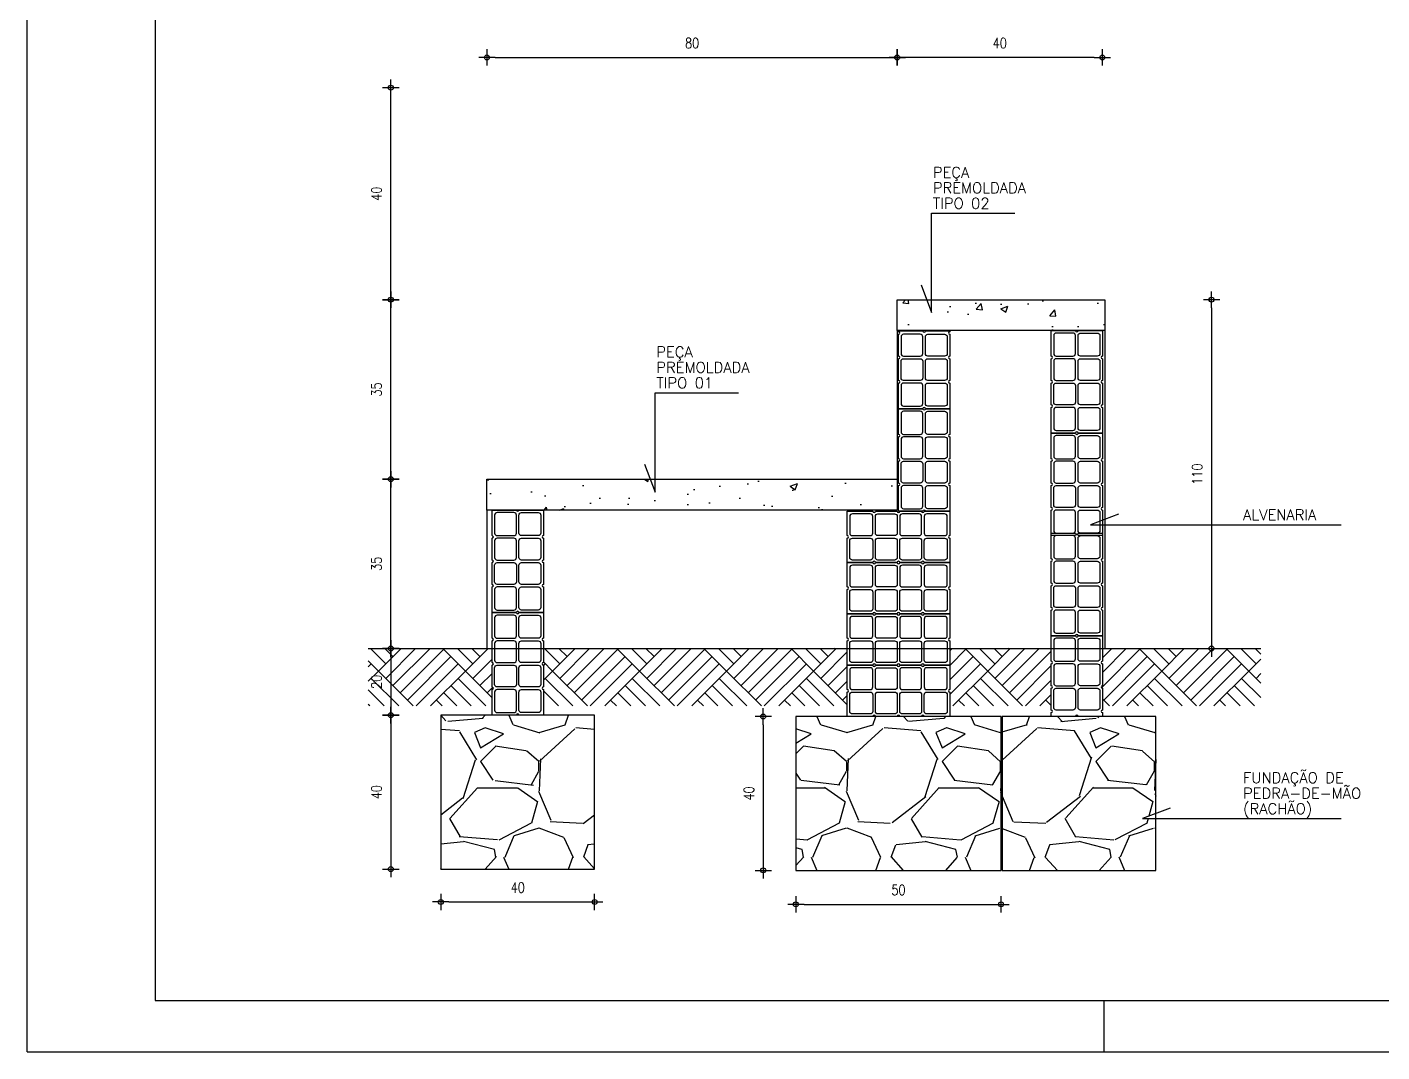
# Model space of a CAD drawing. Extents: x 87 to 216, y 36 to 112.
# Drawn here: x 86.52 to 99.73, y 70.11 to 80.1 of the extents above; entities that cross this region are included whole.
import ezdxf

# ---------------------------------------------------------------- set-up
doc = ezdxf.new("R2010")
doc.units = 0
doc.header["$LTSCALE"] = 0.5
doc.header["$MEASUREMENT"] = 0
doc.header["$PDMODE"] = 34
doc.header["$PDSIZE"] = -5
doc.layers.get('0').update_dxf_attribs({"linetype": 'CONTINUOUS'})
doc.layers.get('DEFPOINTS').update_dxf_attribs({"linetype": 'CONTINUOUS'})
for name, color, linetype in [('06', 6, 'CONTINUOUS'), ('1', 2, 'CONTINUOUS'), ('3', 9, 'CONTINUOUS'), ('ARQ_CORTE', 3, 'CONTINUOUS'), ('ARQ_ESTRUTURA', 1, 'CONTINUOUS'), ('ARQ_HAT', 8, 'CONTINUOUS'), ('ARQ_REBOCO', 2, 'CONTINUOUS'), ('CERCADURA', 7, 'CONTINUOUS'), ('Cotas', 44, 'CONTINUOUS')]:
    doc.layers.add(name, color=color, linetype=linetype)
doc.styles.add('COTAS', font='romans.shx', dxfattribs={"width": 0.8})
doc.styles.get("Standard").update_dxf_attribs({"font": 'romans.shx'})
doc.dimstyles.new('1-50', dxfattribs={"dimtxt": 0.1, "dimasz": 0.08, "dimexe": 0.18, "dimexo": 0.063, "dimgap": 0.04, "dimtad": 0, "dimzin": 4, "dimdsep": 46, "dimtxsty": 'COTAS', "dimblk": 'BOLA', "dimblk1": 'BOLA', "dimblk2": 'BOLA', "dimsah": 1, "dimcen": 0.09, "dimse1": 1, "dimse2": 1, "dimclrd": 44, "dimclre": 44, "dimclrt": 2, "dimadec": 0, "dimazin": 0, "dimtfac": 0.72, "dimtix": 1, "dimtmove": 1, "dimatfit": 3, "dimldrblk": 'BOLA', "dimfxl": 1, "dimtvp": 1.4, "dimtolj": 1, "dimtzin": 4, "dimarcsym": 0})

# ---------------------------------------------------------------- blocks, each defined once
blk = doc.blocks.new('BOLA')
at = {"linetype": 'Continuous'}
for p, q in [((-1, 0), (1, 0)), ((0, -1), (0, 1))]:
    blk.add_line(p, q, dxfattribs=at)
blk.add_circle((0, 0), 0.3, dxfattribs=at)
blk = doc.blocks.new('*D5')
at = {"layer": 'Cotas', "color": 44, "lineweight": -2}
blk.add_line((90.06524004176373, 74.12263358868078), (90.06524004176373, 75.61263358868077), dxfattribs=at)
at = {"layer": 'DEFPOINTS', "color": 0}
for p in [(90.06524004176373, 75.69263358868076), (91.00230085385152, 75.69263358868076), (90.90230085385139, 74.04263358868079)]:
    blk.add_point(p, dxfattribs=at)
at = {"layer": 'Cotas', "color": 44, "lineweight": -2, "xscale": 0.08, "yscale": 0.08, "zscale": 0.08}
for p, rotation in [((90.06524004176373, 75.69263358868076), 90), ((90.06524004176373, 74.04263358868079), 270)]:
    blk.add_blockref('BOLA', p, dxfattribs=dict(at, rotation=rotation))
at = {"layer": 'Cotas', "color": 2, "insert": (89.92524004176371, 74.86763358868079), "char_height": 0.1, "attachment_point": 5, "rotation": 90, "style": 'COTAS'}
blk.add_mtext('\\A1;35', dxfattribs=at)
blk = doc.blocks.new('*D6')
at = {"layer": 'Cotas', "color": 44, "lineweight": -2}
blk.add_line((90.06524004176373, 75.77263358868076), (90.06524004176373, 77.36263358868082), dxfattribs=at)
at = {"layer": 'DEFPOINTS', "color": 0}
for p in [(90.06524004176373, 77.44263358868082), (95.0023008538347, 77.44263358868082), (91.00230085385152, 75.69263358868076)]:
    blk.add_point(p, dxfattribs=at)
at = {"layer": 'Cotas', "color": 44, "lineweight": -2, "xscale": 0.08, "yscale": 0.08, "zscale": 0.08}
for p, rotation in [((90.06524004176373, 77.44263358868082), 90), ((90.06524004176373, 75.69263358868076), 270)]:
    blk.add_blockref('BOLA', p, dxfattribs=dict(at, rotation=rotation))
at = {"layer": 'Cotas', "color": 2, "insert": (89.92524004176371, 76.5676335886808), "char_height": 0.1, "attachment_point": 5, "rotation": 90, "style": 'COTAS'}
blk.add_mtext('\\A1;35', dxfattribs=at)
blk = doc.blocks.new('*D7')
at = {"layer": 'Cotas', "color": 44, "lineweight": -2}
blk.add_line((96.92230085385425, 79.80384691396912), (95.0823008538347, 79.80384691396912), dxfattribs=at)
at = {"layer": 'DEFPOINTS', "color": 0}
for p in [(95.0023008538347, 79.80384691396912), (97.00230085385425, 79.50896889287617), (95.0023008538347, 77.44263358868082)]:
    blk.add_point(p, dxfattribs=at)
at = {"layer": 'Cotas', "color": 44, "lineweight": -2, "xscale": 0.08, "yscale": 0.08, "zscale": 0.08, "rotation": 180}
blk.add_blockref('BOLA', (95.0023008538347, 79.80384691396912), dxfattribs=at)
at = {"layer": 'Cotas', "color": 44, "lineweight": -2, "xscale": 0.08, "yscale": 0.08, "zscale": 0.08}
blk.add_blockref('BOLA', (97.00230085385425, 79.80384691396912), dxfattribs=at)
at = {"layer": 'Cotas', "color": 2, "insert": (96.00230085384447, 79.94384691396913), "char_height": 0.1, "attachment_point": 5, "style": 'COTAS'}
blk.add_mtext('\\A1;40', dxfattribs=at)
blk = doc.blocks.new('*D8')
at = {"layer": 'Cotas', "color": 44, "lineweight": -2}
blk.add_line((91.08230085385152, 79.80384691396912), (94.9223008538347, 79.80384691396912), dxfattribs=at)
at = {"layer": 'DEFPOINTS', "color": 0}
for p in [(95.0023008538347, 79.80384691396912), (95.0023008538347, 77.44263358868082), (91.00230085385152, 75.69263358868076)]:
    blk.add_point(p, dxfattribs=at)
at = {"layer": 'Cotas', "color": 44, "lineweight": -2, "xscale": 0.08, "yscale": 0.08, "zscale": 0.08, "rotation": 180}
blk.add_blockref('BOLA', (91.00230085385152, 79.80384691396912), dxfattribs=at)
at = {"layer": 'Cotas', "color": 44, "lineweight": -2, "xscale": 0.08, "yscale": 0.08, "zscale": 0.08}
blk.add_blockref('BOLA', (95.0023008538347, 79.80384691396912), dxfattribs=at)
at = {"layer": 'Cotas', "color": 2, "insert": (93.00230085384311, 79.94384691396913), "char_height": 0.1, "attachment_point": 5, "style": 'COTAS'}
blk.add_mtext('\\A1;80', dxfattribs=at)
blk = doc.blocks.new('TIJOLO FURADO')
for points in [[(0, 0.05499999999983629), (0, 0.09749999999985448, -0.9999999999999998), (0, 0.1024999999999636), (0, 0.1449999999999818, -0.9999999999999998), (0, 0.1500000000000909), (0, 0.1999999999998181), (-0.04749999999989996, 0.1999999999998181, -0.9999999999999998), (-0.05250000000000909, 0.1999999999998181), (-0.1000000000001364, 0.1999999999998181), (-0.1000000000001364, 0.1500000000000909, -0.9999999999999998), (-0.1000000000001364, 0.1449999999999818), (-0.1000000000001364, 0.1024999999999636, -0.9999999999999998), (-0.1000000000001364, 0.09749999999985448), (-0.1000000000001364, 0.05499999999983629, -0.9999999999999998), (-0.1000000000001364, 0.0500000000001819), (-0.1000000000001364, 0), (-0.05250000000000909, 0, -0.9999999999999998), (-0.04749999999989996, 0), (0, 0), (0, 0.0500000000001819, -0.9999999999999998)], [(-0.05750000000011823, 0.1950000000001637, -0.414213562373041), (-0.05250000000000909, 0.1900000000000546), (-0.05250000000000909, 0.1550000000002001, -0.4142135623731221), (-0.05750000000011823, 0.1500000000000909), (-0.08999999999991815, 0.1500000000000909, -0.4142135623730681), (-0.09500000000002728, 0.1550000000002001), (-0.09500000000002728, 0.1900000000000546, -0.4142135623731429), (-0.08999999999991815, 0.1950000000001637)], [(-0.004999999999881766, 0.1900000000000546, 0.4142135623731679), (-0.009999999999990905, 0.1950000000001637), (-0.04250000000001819, 0.1950000000001637, 0.4142135623730703), (-0.04749999999989996, 0.1900000000000546), (-0.04749999999989996, 0.1549999999997453, 0.41421356237312), (-0.04250000000001819, 0.1500000000000909), (-0.009999999999990905, 0.1500000000000909, 0.4142135623730703), (-0.004999999999881766, 0.1550000000002001)], [(-0.05250000000000909, 0.1399999999998727, 0.4142135623730681), (-0.05750000000011823, 0.1449999999999818), (-0.08999999999991815, 0.1449999999999818, 0.4142135623730951), (-0.09500000000002728, 0.1399999999998727), (-0.09500000000002728, 0.1075000000000728, 0.4142135623730951), (-0.08999999999991815, 0.1024999999999636), (-0.05750000000011823, 0.1024999999999636, 0.4142135623730951), (-0.05250000000000909, 0.1075000000000728)], [(-0.005000000000109139, 0.1399999999998727, 0.4142135623730951), (-0.009999999999990905, 0.1449999999999818), (-0.04250000000001819, 0.1449999999999818, 0.4142135623730951), (-0.04749999999989996, 0.1399999999998727), (-0.04749999999989996, 0.1075000000000728, 0.4142135623731221), (-0.04250000000001819, 0.1024999999999636), (-0.009999999999990905, 0.1024999999999636, 0.4142135623731221), (-0.004999999999881766, 0.1075000000000728)], [(-0.09500000000002728, 0.09250000000020009, -0.4142135623730681), (-0.08999999999991815, 0.09749999999985448), (-0.05750000000011823, 0.09749999999985448, -0.4142135623730951), (-0.05250000000000909, 0.09250000000020009), (-0.05250000000000909, 0.05999999999994543, -0.41421356237312), (-0.05750000000011823, 0.05499999999983629), (-0.08999999999991815, 0.05499999999983629, -0.4142135623730951), (-0.09500000000002728, 0.05999999999994543)], [(-0.005000000000109139, 0.09250000000020009, 0.4142135623730951), (-0.009999999999990905, 0.09749999999985448), (-0.04250000000001819, 0.09749999999985448, 0.4142135623730951), (-0.04749999999989996, 0.09250000000020009), (-0.04749999999989996, 0.05999999999994543, 0.4142135623730389), (-0.04250000000001819, 0.05499999999983629), (-0.009999999999990905, 0.05499999999983629, 0.4142135623731475), (-0.005000000000109139, 0.05999999999994543)], [(-0.09500000000002728, 0.04500000000007276, -0.4142135623731492), (-0.08999999999991815, 0.0500000000001819), (-0.05750000000011823, 0.0500000000001819, -0.4142135623730703), (-0.05250000000000909, 0.04500000000007276), (-0.05250000000000909, 0.01000000000021828, -0.4142135623730951), (-0.05750000000011823, 0.005000000000109139), (-0.08999999999991815, 0.005000000000109139, -0.4142135623730722), (-0.09500000000002728, 0.01000000000021828)], [(-0.004999999999881766, 0.04500000000007276, 0.4142135623730474), (-0.009999999999990905, 0.0500000000001819), (-0.04250000000001819, 0.0500000000001819, 0.4142135623731515), (-0.04749999999989996, 0.04500000000007276), (-0.04749999999989996, 0.01000000000021828, 0.4142135623730951), (-0.04250000000001819, 0.005000000000109139), (-0.009999999999990905, 0.005000000000109139, 0.4142135623731475), (-0.004999999999881766, 0.01000000000021828)]]:
    blk.add_lwpolyline(points, format="xyb", close=True)
blk = doc.blocks.new('*D9')
at = {"layer": 'Cotas', "color": 44, "lineweight": -2}
blk.add_line((98.0670300437983, 77.36263358868082), (98.0670300437983, 74.12263358868084), dxfattribs=at)
at = {"layer": 'DEFPOINTS', "color": 0}
for p in [(97.02730085385457, 77.44263358868082), (97.75230085385107, 74.04263358868084), (98.0670300437983, 74.04263358868084)]:
    blk.add_point(p, dxfattribs=at)
at = {"layer": 'Cotas', "color": 44, "lineweight": -2, "xscale": 0.08, "yscale": 0.08, "zscale": 0.08}
for p, rotation in [((98.0670300437983, 77.44263358868082), 90), ((98.0670300437983, 74.04263358868084), 270)]:
    blk.add_blockref('BOLA', p, dxfattribs=dict(at, rotation=rotation))
at = {"layer": 'Cotas', "color": 2, "insert": (97.92703004379828, 75.74263358868086), "char_height": 0.1, "attachment_point": 5, "rotation": 90, "style": 'COTAS'}
blk.add_mtext('\\A1;110', dxfattribs=at)
blk = doc.blocks.new('*D10')
at = {"layer": '3', "color": 44, "lineweight": -2}
blk.add_line((90.06524004176373, 73.96263358868173), (90.06524004176373, 73.47263358867131), dxfattribs=at)
at = {"layer": 'DEFPOINTS', "color": 0}
for p in [(91.00230085384459, 74.04263358868172), (90.06524004176373, 73.39263358867132), (90.5523008538359, 73.39263358867132)]:
    blk.add_point(p, dxfattribs=at)
at = {"layer": '3', "color": 44, "lineweight": -2, "xscale": 0.08, "yscale": 0.08, "zscale": 0.08}
for p, rotation in [((90.06524004176373, 74.04263358868172), 90), ((90.06524004176373, 73.39263358867132), 270)]:
    blk.add_blockref('BOLA', p, dxfattribs=dict(at, rotation=rotation))
at = {"layer": '3', "color": 2, "insert": (89.92524004176371, 73.71763358867653), "char_height": 0.1, "attachment_point": 5, "rotation": 90, "style": 'COTAS'}
blk.add_mtext('\\A1;20', dxfattribs=at)
blk = doc.blocks.new('*D11')
at = {"layer": '3', "color": 44, "lineweight": -2}
blk.add_line((90.06524004176373, 73.31263358867132), (90.06524004176373, 71.97263358867134), dxfattribs=at)
at = {"layer": 'DEFPOINTS', "color": 0}
for p in [(90.5523008538359, 73.39263358867132), (90.06524004176373, 71.89263358867134), (90.55230085385318, 71.89263358867134)]:
    blk.add_point(p, dxfattribs=at)
at = {"layer": '3', "color": 44, "lineweight": -2, "xscale": 0.08, "yscale": 0.08, "zscale": 0.08}
for p, rotation in [((90.06524004176373, 73.39263358867132), 90), ((90.06524004176373, 71.89263358867134), 270)]:
    blk.add_blockref('BOLA', p, dxfattribs=dict(at, rotation=rotation))
at = {"layer": '3', "color": 2, "insert": (89.92524004176371, 72.64263358867134), "char_height": 0.1, "attachment_point": 5, "rotation": 90, "style": 'COTAS'}
blk.add_mtext('\\A1;40', dxfattribs=at)
blk = doc.blocks.new('*D12')
at = {"layer": 'Cotas', "color": 44, "lineweight": -2}
blk.add_line((90.63230085385318, 71.57219502511654), (91.9723008538533, 71.57219502511654), dxfattribs=at)
at = {"layer": 'DEFPOINTS', "color": 0}
for p in [(90.55230085385318, 71.89263358867134), (92.0523008538533, 71.89263358867134), (92.0523008538533, 71.57219502511654)]:
    blk.add_point(p, dxfattribs=at)
at = {"layer": 'Cotas', "color": 44, "lineweight": -2, "xscale": 0.08, "yscale": 0.08, "zscale": 0.08, "rotation": 180}
blk.add_blockref('BOLA', (90.55230085385318, 71.57219502511654), dxfattribs=at)
at = {"layer": 'Cotas', "color": 44, "lineweight": -2, "xscale": 0.08, "yscale": 0.08, "zscale": 0.08}
blk.add_blockref('BOLA', (92.0523008538533, 71.57219502511654), dxfattribs=at)
at = {"layer": 'Cotas', "color": 2, "insert": (91.30230085385324, 71.71219502511654), "char_height": 0.1, "attachment_point": 5, "style": 'COTAS'}
blk.add_mtext('\\A1;40', dxfattribs=at)
blk = doc.blocks.new('*D13')
at = {"layer": 'Cotas', "color": 44, "lineweight": -2}
blk.add_line((93.69616830295507, 73.3001335886788), (93.69616830295507, 71.9601335886788), dxfattribs=at)
at = {"layer": 'DEFPOINTS', "color": 0}
for p in [(94.0148008538469, 73.3801335886788), (93.69616830295507, 71.8801335886788), (94.01480085383912, 71.8801335886788)]:
    blk.add_point(p, dxfattribs=at)
at = {"layer": 'Cotas', "color": 44, "lineweight": -2, "xscale": 0.08, "yscale": 0.08, "zscale": 0.08}
for p, rotation in [((93.69616830295507, 73.3801335886788), 90), ((93.69616830295507, 71.8801335886788), 270)]:
    blk.add_blockref('BOLA', p, dxfattribs=dict(at, rotation=rotation))
at = {"layer": 'Cotas', "color": 2, "insert": (93.55616830295506, 72.63013358867882), "char_height": 0.1, "attachment_point": 5, "rotation": 90, "style": 'COTAS'}
blk.add_mtext('\\A1;40', dxfattribs=at)
blk = doc.blocks.new('*D14')
at = {"layer": 'Cotas', "color": 44, "lineweight": -2}
blk.add_line((94.0948008538643, 71.54852399453321), (95.9348008538643, 71.54852399453321), dxfattribs=at)
at = {"layer": 'DEFPOINTS', "color": 0}
for p in [(94.0148008538643, 71.8801335886788), (96.0148008538643, 71.8801335886684), (96.0148008538643, 71.54852399453321)]:
    blk.add_point(p, dxfattribs=at)
at = {"layer": 'Cotas', "color": 44, "lineweight": -2, "xscale": 0.08, "yscale": 0.08, "zscale": 0.08, "rotation": 180}
blk.add_blockref('BOLA', (94.0148008538643, 71.54852399453321), dxfattribs=at)
at = {"layer": 'Cotas', "color": 44, "lineweight": -2, "xscale": 0.08, "yscale": 0.08, "zscale": 0.08}
blk.add_blockref('BOLA', (96.0148008538643, 71.54852399453321), dxfattribs=at)
at = {"layer": 'Cotas', "color": 2, "insert": (95.0148008538643, 71.68852399453321), "char_height": 0.1, "attachment_point": 5, "style": 'COTAS'}
blk.add_mtext('\\A1;50', dxfattribs=at)
blk = doc.blocks.new('*D15')
at = {"layer": 'Cotas', "color": 44, "lineweight": -2}
blk.add_line((90.06524004176373, 77.52263358868082), (90.06524004176373, 79.42896889287618), dxfattribs=at)
at = {"layer": 'DEFPOINTS', "color": 0}
for p in [(90.06524004176373, 79.50896889287618), (97.00230085385425, 79.50896889287617), (95.0023008538347, 77.44263358868082)]:
    blk.add_point(p, dxfattribs=at)
at = {"layer": 'Cotas', "color": 44, "lineweight": -2, "xscale": 0.08, "yscale": 0.08, "zscale": 0.08}
for p, rotation in [((90.06524004176373, 79.50896889287618), 90), ((90.06524004176373, 77.44263358868082), 270)]:
    blk.add_blockref('BOLA', p, dxfattribs=dict(at, rotation=rotation))
at = {"layer": 'Cotas', "color": 2, "insert": (89.92524004176371, 78.47580124077851), "char_height": 0.1, "attachment_point": 5, "rotation": 90, "style": 'COTAS'}
blk.add_mtext('\\A1;40', dxfattribs=at)

msp = doc.modelspace()

# ---------------------------------------------------------------- hatches: boundary and pattern name
at = {"layer": '3'}
h = msp.add_hatch(dxfattribs=at)
h.set_pattern_fill('AR-PARQ1', color=256, scale=0.05, angle=45, style=0)
h.set_pattern_definition([(135, (0, 0), (-0.8485281374238571, 5.551115123125783e-17), [0.6000000000000001, -0.6000000000000001]), (135, (0.07071067811865477, 0.07071067811865475), (-0.8485281374238571, 5.551115123125783e-17), [0.6000000000000001, -0.6000000000000001]), (135, (0.1414213562373095, 0.1414213562373095), (-0.8485281374238571, 5.551115123125783e-17), [0.6000000000000001, -0.6000000000000001]), (135, (0.2121320343559643, 0.2121320343559643), (-0.8485281374238571, 5.551115123125783e-17), [0.6000000000000001, -0.6000000000000001]), (135, (0.2828427124746191, 0.282842712474619), (-0.8485281374238571, 5.551115123125783e-17), [0.6000000000000001, -0.6000000000000001]), (135, (0.3535533905932738, 0.3535533905932737), (-0.8485281374238571, 5.551115123125783e-17), [0.6000000000000001, -0.6000000000000001]), (135, (0.4242640687119286, 0.4242640687119286), (-0.8485281374238571, 5.551115123125783e-17), [0.6000000000000001, -0.6000000000000001]), (45, (-0.4242640687119286, 0.4242640687119286), (0.8485281374238571, -5.551115123125783e-17), [0.6000000000000001, -0.6000000000000001]), (45, (-0.4949747468305833, 0.4949747468305833), (0.8485281374238571, -5.551115123125783e-17), [0.6000000000000001, -0.6000000000000001]), (45, (-0.565685424949238, 0.5656854249492381), (0.8485281374238571, -5.551115123125783e-17), [0.6000000000000001, -0.6000000000000001]), (45, (-0.6363961030678927, 0.6363961030678928), (0.8485281374238571, -5.551115123125783e-17), [0.6000000000000001, -0.6000000000000001]), (45, (-0.7071067811865475, 0.7071067811865476), (0.8485281374238571, -5.551115123125783e-17), [0.6000000000000001, -0.6000000000000001]), (45, (-0.7778174593052023, 0.7778174593052024), (0.8485281374238571, -5.551115123125783e-17), [0.6000000000000001, -0.6000000000000001]), (45, (-0.8485281374238571, 0.8485281374238572), (0.8485281374238571, -5.551115123125783e-17), [0.6000000000000001, -0.6000000000000001])])
h.paths.add_polyline_path([(91.05230085383909, 73.88013358867263, 1), (91.0523008538393, 73.90513358867318), (91.05230085384042, 74.04263358868172), (89.8451722352068, 74.04263358868187), (89.84517223520504, 73.48278197694162), (91.05230085383583, 73.48278197694162), (91.05230085383714, 73.642633588672, 1), (91.05230085383735, 73.66763358867254)])
h.paths.add_polyline_path([(94.51480085384611, 73.88013358867948), (94.51480085383967, 74.04263358868133), (91.5523008538411, 74.04263358868168), (91.55230085383998, 73.90513358866909, 1), (91.55230085383977, 73.88013358866854), (91.55230085383803, 73.66763358866845, 1), (91.55230085383782, 73.6426335886679), (91.55230085383653, 73.48278197694161), (94.51480085384613, 73.48278197694162), (94.51480085384611, 73.6176335886783, 1), (94.51480085384611, 73.64263358867885)])
h.paths.add_polyline_path([(96.50327376547482, 73.89263358868166, 1), (96.50327376547503, 73.91763358867993), (96.50327376547605, 74.04263358868108), (95.51480085383575, 74.0426335886812), (95.51480085383577, 73.8801335886788), (95.5148008538452, 73.64263358867885, 1), (95.5148008538452, 73.6176335886783), (95.5148008538452, 73.48278197694162), (96.50327376547148, 73.48278197694162), (96.50327376547287, 73.65513358868103, 1), (96.50327376547308, 73.68013358868157)])
h.paths.add_polyline_path([(98.54735106343645, 74.04263358868084), (97.00327376547672, 74.04263358868104), (97.00327376547571, 73.91763358867584, 1), (97.0032737654755, 73.89263358867757), (97.00327376547376, 73.68013358867748, 1), (97.00327376547355, 73.65513358867693), (97.00327376547214, 73.48278197694162), (98.54735106343288, 73.48278197694162)])
h.paths.add_polyline_path([(89.85024004176371, 73.62787168391463), (89.85024004176371, 73.80739549343845), (90.00024004176372, 73.80739549343845), (90.00024004176372, 73.62787168391463)], flags=24)
h = msp.add_hatch(dxfattribs=at)
h.set_pattern_fill('GRAVEL', color=256, scale=1.5, style=0)
h.set_pattern_definition([(228.0128, (1.08, 1.5), (-11.99999734823724, -13.50000201241087), [0.201804, -19.978632]), (184.9697, (0.9450000000000001, 1.35), (18.00000157727645, 1.499986960510578), [0.346302, -34.2838875]), (132.5104, (0.6000000000000001, 1.32), (14.99998607752022, -16.5000130108068), [0.244182, -24.174048]), (267.2737, (0.015, 0.9450000000000001), (1.499994026590786, 30.0000004424602), [0.315357, -31.220337]), (292.8337, (0, 0.63), (-7.50001485815571, 17.99999461766667), [0.3092325, -30.6140595]), (357.2737, (0.12, 0.345), (-30.0000004424602, 1.499994026590787), [0.315357, -31.220337]), (37.6942, (0.4349999999999999, 0.33), (-19.50001101842696, -14.99998560774079), [0.4170435, -41.2872735]), (72.2553, (0.765, 0.585), (10.50001614405811, 32.99999434685878), [0.393732, -38.9794815]), (121.4296, (0.885, 0.96), (-12.00001235126455, 19.49999255473885), [0.316425, -31.3261095]), (175.2364, (0.72, 1.23), (16.50000141947937, -1.499987298991891), [0.361248, -17.7011445]), (222.3974, (0.36, 1.26), (-18.00001102660985, -16.49998812302118), [0.467172, -46.2500625]), (138.8141, (1.5, 0.9299999999999999), (-10.50000442020857, 8.999995970014133), [0.1594515, -15.785766]), (171.4692, (1.38, 1.035), (19.49999742722269, -3.000011865059685), [0.3033555, -30.0322665]), (225, (1.08, 1.08), (-1.665334536937735e-16, -1.500000464173428), [0.2121315, -1.909188]), (203.1986, (0.9750000000000001, 1.26), (7.499999596000613, 3.000001987897281), [0.114237, -11.3094225]), (291.8014, (0.8699999999999999, 1.215), (-1.499999865750973, 4.500000409516155), [0.1615545, -7.916193]), (30.9638, (0.9299999999999999, 1.065), (4.499997033431997, 3.000003725311099), [0.2623935, -8.4840345]), (161.5651, (1.155, 1.2), (3.000000651889443, -1.499997604834062), [0.1897365, -4.5536805]), (16.38950000000001, (0, 1.215), (15.00000329761794, 4.499989064726956), [0.2658, -26.3142675]), (70.3462, (0.255, 1.29), (-5.999992871057618, -16.50000320340934), [0.2229915, -22.076112]), (293.1986, (1.155, 1.5), (-3.000001987897281, 7.499999596000613), [0.2284725, -11.195187]), (343.6105, (1.245, 1.29), (-15.00000329761794, 4.49998906472696), [0.2658, -26.3142675]), (339.444, (0, 0.285), (-7.500002766813634, 2.999993994632376), [0.25632, -12.559686]), (294.7751, (0.24, 0.195), (-7.499988283867754, 16.50000513275868), [0.214767, -21.2619645]), (66.80140000000002, (1.17, 0), (3.000001987897282, 7.499999596000613), [0.2284725, -11.195187]), (17.354, (1.26, 0.21), (-19.50000302864525, -5.999991753388677), [0.2514465, -24.893136]), (69.444, (0.4349999999999999, 0), (-2.99999399463238, -7.500002766813633), [0.12816, -12.687846]), (101.3099, (1.08, 0), (-1.499996448242408, 6.000001128346428), [0.076485, -7.572043499999999]), (165.9638, (1.065, 0.07500000000000001), (4.50000081898461, -1.499997086041869), [0.3092325, -5.875425]), (186.009, (0.765, 0.15), (14.99999962635906, 1.499998976222762), [0.286575, -28.3708845]), (303.6901, (0.9299999999999999, 0.9299999999999999), (-1.500002001760786, 2.999999336656741), [0.216333, -5.191993500000001]), (353.1572, (1.05, 0.75), (25.49999904821782, -3.000011996887141), [0.377691, -37.3913445]), (60.94540000000001, (1.425, 0.705), (-6.000000040798919, -10.50000057685453), [0.154434, -15.289011]), (90, (1.5, 0.8400000000000001), (-1.5, 1.5), [0.09, -1.41]), (120.2564, (0.735, 0.195), (5.999992330204041, -10.5000036837821), [0.208386, -20.63028]), (48.01280000000001, (0.63, 0.375), (11.99999734823724, 13.50000201241087), [0.403608, -19.776828]), (0, (0.8999999999999999, 0.675), (1.5, 1.5), [0.39, -1.11]), (325.3048, (1.29, 0.675), (-14.99999138848129, 10.50001291439169), [0.237171, -23.479911]), (254.0546, (1.485, 0.54), (-1.499999833944571, -6.000000189978227), [0.218403, -10.701762]), (207.646, (1.425, 0.33), (-28.49999371076939, -15.00001156975377), [0.3555975, -35.204211]), (175.4261, (1.11, 0.165), (-19.5000008374682, 1.499992201741626), [0.3761985, -37.243611])])
h.paths.add_polyline_path([(97.52480085384703, 73.38013358867968), (96.02480085384701, 73.38013358867971), (96.0248008538643, 71.88013358867973), (97.52480085386442, 71.88013358867973), (97.5248008538586, 72.38420234278293), (97.39305342392116, 72.38420234278315), (97.52480085385801, 72.43356676653855)])
h.paths.add_polyline_path([(96.01480085384702, 73.38013358867936), (94.0148008538469, 73.38013358867882), (94.0148008538643, 71.88013358867879), (96.0148008538643, 71.8801335886684)])
h.paths.add_polyline_path([(92.0523008538359, 73.39263358867132), (90.5523008538359, 73.39263358867132), (90.55230085385318, 71.89263358867134), (92.0523008538533, 71.89263358867134)])
at = {"layer": 'ARQ_HAT'}
h = msp.add_hatch(dxfattribs=at)
h.set_pattern_fill('AR-CONC', color=256, scale=0.1, style=0)
h.set_pattern_definition([(49.99999999999999, (821.0615530562645, 13.15363218017191), (0.7172601826007535, -0.0627521349825951), [0.075, -0.8250000000000001]), (355, (821.0615530562645, 13.15363218017191), (-0.138751333613, 0.7521921337000119), [0.06, -0.66]), (100.4514, (821.1213247362639, 13.14840284017193), (0.5785093817140217, 0.6894395420609536), [0.06374018999999997, -0.7011421119999998]), (46.18420000000001, (821.0615530562645, 13.35363218017191), (1.067241048625645, -0.1655190143290181), [0.1125, -1.2375]), (96.6356, (821.150489801264, 13.33983887317191), (0.9346627055487033, 0.9741178709004418), [0.09561028799999999, -1.051713]), (351.1842, (821.0615530562645, 13.35363218017191), (0.9346619451336271, 0.9741186009253245), [0.09000000000000001, -0.99]), (21, (821.1615530562644, 13.30363218017192), (0.5969070521184617, -0.4026188906653388), [0.075, -0.8250000000000001]), (326.0000000000001, (821.1615530562644, 13.30363218017192), (0.2433153319215817, 0.725150045046853), [0.06, -0.66]), (71.4514, (821.2112952892644, 13.27008057417191), (0.84022262858149, 0.3225304967099524), [0.06374019, -0.701142112]), (37.50000000000001, (821.0615530562645, 13.15363218017191), (0.01215985531729067, 0.3328938538313115), [0, -0.6519999999999999, 0, -0.67, 0, -0.6625000000000001]), (7.499999999999999, (821.0615530562645, 13.15363218017191), (0.2630695374421486, 0.3944117118823603), [0, -0.382, 0, -0.637, 0, -0.2525]), (327.5, (820.8385530562641, 13.15363218017191), (0.5338224361724091, -0.0225548717343798), [0, -0.25, 0, -0.78, 0, -1.035]), (317.5, (820.7385530562642, 13.15363218017191), (0.5831861693423862, 0.1001049823323176), [0, -0.325, 0, -0.518, 0, -0.735])])
h.paths.add_polyline_path([(95.02730085383467, 77.44263358868082), (95.02730085383888, 77.1426335886745), (97.02730085385457, 77.1426335886745), (97.02730085385457, 77.44263358868082)])
h = msp.add_hatch(dxfattribs=at)
h.set_pattern_fill('AR-CONC', color=256, scale=0.1, style=0)
h.set_pattern_definition([(49.99999999999999, (-673.6884469437553, -91.54636781982353), (0.7172601826007535, -0.0627521349825951), [0.075, -0.8250000000000001]), (355, (-673.6884469437553, -91.54636781982353), (-0.138751333613, 0.7521921337000119), [0.06, -0.66]), (100.4514, (-673.6286752637552, -91.55159715982356), (0.5785093817140217, 0.6894395420609536), [0.06374018999999997, -0.7011421119999998]), (46.18420000000001, (-673.6884469437553, -91.34636781982354), (1.067241048625645, -0.1655190143290181), [0.1125, -1.2375]), (96.6356, (-673.5995101987553, -91.36016112682356), (0.9346627055487033, 0.9741178709004418), [0.09561028799999999, -1.051713]), (351.1842, (-673.6884469437553, -91.34636781982354), (0.9346619451336271, 0.9741186009253245), [0.09000000000000001, -0.99]), (21, (-673.5884469437553, -91.39636781982355), (0.5969070521184617, -0.4026188906653388), [0.075, -0.8250000000000001]), (326.0000000000001, (-673.5884469437553, -91.39636781982355), (0.2433153319215817, 0.725150045046853), [0.06, -0.66]), (71.4514, (-673.5387047107552, -91.42991942582356), (0.84022262858149, 0.3225304967099524), [0.06374019, -0.701142112]), (37.50000000000001, (-673.6884469437553, -91.54636781982353), (0.01215985531729067, 0.3328938538313115), [0, -0.6519999999999999, 0, -0.67, 0, -0.6625000000000001]), (7.499999999999999, (-673.6884469437553, -91.54636781982353), (0.2630695374421486, 0.3944117118823603), [0, -0.382, 0, -0.637, 0, -0.2525]), (327.5, (-673.9114469437552, -91.54636781982353), (0.5338224361724091, -0.0225548717343798), [0, -0.25, 0, -0.78, 0, -1.035]), (317.5, (-674.0114469437551, -91.54636781982353), (0.5831861693423862, 0.1001049823323176), [0, -0.325, 0, -0.518, 0, -0.735])])
h.paths.add_polyline_path([(95.00230085383924, 75.69263358868076), (91.00230085385152, 75.69263358868082), (91.00230085385152, 75.39263358867899), (95.00230085383481, 75.39263358867896)])

# ---------------------------------------------------------------- linework, layer by layer
for points in [[(95.51480085383577, 77.10513358868027), (95.51480085383577, 76.89263358868018, 0.9999999999999998), (95.51480085383577, 76.86763358867964), (95.51480085383577, 76.65513358867955, 0.9999999999999998), (95.51480085383577, 76.630133588679), (95.51480085383577, 76.38013358868037), (95.27730085383627, 76.38013358868037, 0.9999999999999998), (95.25230085383572, 76.38013358868037), (95.01480085383508, 76.38013358868037), (95.01480085383508, 76.630133588679, 0.9999999999999998), (95.01480085383508, 76.65513358867955), (95.01480085383508, 76.86763358867964, 0.9999999999999998), (95.01480085383508, 76.89263358868018), (95.01480085383508, 77.10513358868027, 0.9999999999999998), (95.01480085383508, 77.13013358867855), (95.01480085382997, 77.13857460687606), (95.2523008538306, 77.13857460687606, 0.9999999999999998), (95.27730085383115, 77.13857460687606), (95.51480085383065, 77.13857460687606), (95.51480085383577, 77.13013358867855, 0.9999999999999998)], [(95.03980085383563, 76.91763358867846, 0.4142135623730681), (95.06480085383618, 76.89263358868018), (95.22730085383517, 76.89263358868018, 0.4142135623730951), (95.25230085383572, 76.91763358867846), (95.25230085383572, 77.08013358867973, 0.41421356237312), (95.22730085383517, 77.10513358868027), (95.06480085383618, 77.10513358868027, 0.4142135623730951), (95.03980085383563, 77.08013358867973)], [(95.48980085383522, 76.91763358867846, -0.4142135623730951), (95.46480085383581, 76.89263358868018), (95.30230085383567, 76.89263358868018, -0.4142135623730951), (95.27730085383627, 76.91763358867846), (95.27730085383627, 77.08013358867973, -0.4142135623730389), (95.30230085383567, 77.10513358868027), (95.46480085383581, 77.10513358868027, -0.4142135623731475), (95.48980085383522, 77.08013358867973)], [(95.25230085383572, 76.68013358868009, -0.4142135623730681), (95.22730085383517, 76.65513358867955), (95.06480085383618, 76.65513358867955, -0.4142135623730951), (95.03980085383563, 76.68013358868009), (95.03980085383563, 76.84263358867909, -0.4142135623730951), (95.06480085383618, 76.86763358867964), (95.22730085383517, 76.86763358867964, -0.4142135623730951), (95.25230085383572, 76.84263358867909)], [(95.48980085383522, 76.68013358868009, -0.4142135623730951), (95.46480085383581, 76.65513358867955), (95.30230085383567, 76.65513358867955, -0.4142135623730951), (95.27730085383627, 76.68013358868009), (95.27730085383627, 76.84263358867909, -0.4142135623731221), (95.30230085383567, 76.86763358867964), (95.46480085383581, 76.86763358867964, -0.4142135623731221), (95.48980085383636, 76.84263358867909)], [(95.22730085383517, 76.40513358867864, 0.414213562373041), (95.25230085383572, 76.43013358867918), (95.25230085383572, 76.60513358867846, 0.4142135623731221), (95.22730085383517, 76.630133588679), (95.06480085383618, 76.630133588679, 0.4142135623730681), (95.03980085383563, 76.60513358867846), (95.03980085383563, 76.43013358867918, 0.4142135623731429), (95.06480085383618, 76.40513358867864)], [(95.48980085383636, 76.43013358867918, -0.4142135623731679), (95.46480085383581, 76.40513358867864), (95.30230085383567, 76.40513358867864, -0.4142135623730703), (95.27730085383627, 76.43013358867918), (95.27730085383627, 76.60513358868073, -0.41421356237312), (95.30230085383567, 76.630133588679), (95.46480085383581, 76.630133588679, -0.4142135623730703), (95.48980085383636, 76.60513358867846)], [(97.0032737654755, 73.89263358867757), (97.00327376547376, 73.68013358867748, 0.9999999999999998), (97.00327376547355, 73.65513358867693), (97.00327376547182, 73.44263358867684, 0.9999999999999998), (97.0032737654716, 73.4176335886763), (97.00327376546956, 73.3801335886756), (96.76577376547006, 73.38013358867755, 0.9999999999999998), (96.74077376546951, 73.38013358867775), (96.50327376546888, 73.3801335886797), (96.50327376547092, 73.41763358868039, 0.9999999999999998), (96.50327376547114, 73.44263358868093), (96.50327376547287, 73.65513358868103, 0.9999999999999998), (96.50327376547308, 73.68013358868157), (96.50327376547482, 73.89263358868166, 0.9999999999999998), (96.50327376547503, 73.91763358867993), (96.50327376547708, 74.16763358868084), (96.74077376547771, 74.1676335886789, 0.9999999999999998), (96.76577376547826, 74.1676335886787), (97.00327376547776, 74.16763358867675), (97.00327376547571, 73.91763358867584, 0.9999999999999998)], [(96.52827376547577, 73.94263358868028, 0.4142135623731492), (96.55327376547612, 73.91763358867954), (96.71577376547512, 73.9176335886782, 0.4142135623730703), (96.74077376547586, 73.94263358867853), (96.7407737654773, 74.1176335886778, 0.4142135623730951), (96.71577376547697, 74.14263358867856), (96.55327376547797, 74.1426335886799, 0.4142135623730722), (96.52827376547721, 74.11763358867955)], [(96.9782737654765, 73.94263358867659, -0.4142135623730474), (96.95327376547576, 73.91763358867625), (96.79077376547562, 73.91763358867759, -0.4142135623731515), (96.76577376547641, 73.94263358867833), (96.76577376547785, 74.1176335886776, -0.4142135623730951), (96.79077376547747, 74.14263358867795), (96.9532737654776, 74.14263358867662, -0.4142135623731475), (96.97827376547794, 74.11763358867586)], [(96.52827376547383, 73.70513358867964, 0.4142135623730681), (96.55327376547417, 73.68013358868117), (96.71577376547317, 73.68013358867984, 0.4142135623730951), (96.74077376547392, 73.7051335886779), (96.74077376547525, 73.86763358867917, 0.41421356237312), (96.7157737654749, 73.89263358867993), (96.55327376547591, 73.89263358868126, 0.4142135623730951), (96.52827376547516, 73.86763358868092)], [(96.97827376547342, 73.70513358867595, -0.4142135623730951), (96.95327376547381, 73.68013358867789), (96.79077376547367, 73.68013358867923, -0.4142135623730951), (96.76577376547446, 73.7051335886777), (96.7657737654758, 73.86763358867897, -0.4142135623730389), (96.79077376547541, 73.89263358867932), (96.95327376547554, 73.89263358867798, -0.4142135623731475), (96.97827376547475, 73.86763358867722)], [(96.74077376547197, 73.46763358867953, -0.4142135623730681), (96.71577376547123, 73.4426335886792), (96.55327376547223, 73.44263358868054, -0.4142135623730951), (96.52827376547188, 73.46763358868128), (96.52827376547322, 73.63013358868028, -0.4142135623730951), (96.55327376547396, 73.65513358868063), (96.71577376547296, 73.65513358867929, -0.4142135623730951), (96.7407737654733, 73.63013358867853)], [(96.97827376547147, 73.46763358867759, -0.4142135623730951), (96.95327376547186, 73.44263358867725), (96.79077376547173, 73.44263358867859, -0.4142135623730951), (96.76577376547252, 73.46763358867933), (96.76577376547385, 73.63013358867833, -0.4142135623731221), (96.79077376547346, 73.65513358867868), (96.9532737654736, 73.65513358867734, -0.4142135623731221), (96.97827376547394, 73.63013358867659)]]:
    msp.add_lwpolyline(points, format="xyb", close=True)
at = {"layer": '06'}
for p, q in [((87.76897390673116, 111.6605723596255), (87.76897390673116, 70.61057335962556)), ((87.76897390673116, 70.61057335962556), (145.4689749067312, 70.61057335962556))]:
    msp.add_line(p, q, dxfattribs=at)
at = {"layer": '3'}
for points in [[(95.23570660734022, 77.5885970193886), (95.33763540948756, 77.31656188359912), (95.33763540948962, 78.28568622950311), (96.15006781901513, 78.28568622950274)], [(92.54006101977275, 75.83859701938957), (92.64198982192009, 75.56656188360009), (92.64198982192215, 76.53568622950408), (93.45442223144767, 76.53568622950371)], [(97.1598177470272, 75.35093077893907), (96.88778261123775, 75.24900197679165), (99.33130211573018, 75.24900197678608)], [(97.66508855971063, 72.4861311449306), (97.39305342392117, 72.38420234278317), (99.33130211572916, 72.38420234277959)]]:
    msp.add_lwpolyline(points, dxfattribs=at)
at = {"layer": 'ARQ_CORTE', "ltscale": 10}
msp.add_line((89.8451722352068, 74.04263358868187), (98.54735106343645, 74.04263358868084), dxfattribs=at)
at = {"layer": 'ARQ_ESTRUTURA', "ltscale": 10}
for points in [[(95.0023008538347, 77.44263358868082), (97.02730085385457, 77.44263358868082), (97.02730085385457, 77.1426335886745), (95.0023008538389, 77.1426335886745)], [(91.00230085385152, 75.69263358868076), (95.00230085383936, 75.69263358868076), (95.00230085383481, 75.39263358867899), (91.00230085385152, 75.39263358867899)], [(90.55230085385318, 71.89263358867134), (92.0523008538533, 71.89263358867134), (92.0523008538359, 73.39263358867132), (90.5523008538359, 73.39263358867132)], [(94.0148008538643, 71.8801335886788), (96.0148008538643, 71.8801335886684), (96.01480085384702, 73.38013358867934), (94.0148008538469, 73.3801335886788)], [(96.0248008538643, 71.88013358867973), (97.52480085386442, 71.88013358867973), (97.52480085384703, 73.3801335886797), (96.02480085384703, 73.3801335886797)]]:
    msp.add_lwpolyline(points, close=True, dxfattribs=at)
at = {"layer": 'ARQ_REBOCO', "ltscale": 10}
for p, q in [((95.00230085383197, 77.1426335886745), (95.00230085383936, 75.5926335886808)), ((97.02730085384763, 77.1426335886745), (97.0273008538624, 74.04263358868103)), ((91.0023008538447, 75.39263358867899), (91.00230085384459, 74.04263358868093))]:
    msp.add_line(p, q, dxfattribs=at)
at = {"layer": 'CERCADURA'}
for p, q in [((86.51897390673116, 70.11057335962556), (86.51897390673116, 112.1605723596255)), ((97.01897390673116, 70.11057335962556), (97.01897390673116, 70.61057335962556)), ((86.51897390673116, 70.11057335962556), (145.9689749067312, 70.11057335962556))]:
    msp.add_line(p, q, dxfattribs=at)

# ---------------------------------------------------------------- block references
at = {"xscale": -5, "yscale": 5, "zscale": 5}
for p, rotation in [((97.00327376550216, 77.14263358867348), 179.9999999995304), ((95.51480085383577, 76.38013358867946), 180), ((97.00327376549396, 76.14263358867439), 179.9999999995304), ((91.55230085385216, 75.39263358866745), 179.9999999995304), ((95.51480085383577, 74.88013358867875), 90), ((97.00327376548596, 75.16763358867584), 179.9999999995304), ((95.51480085383577, 74.38013358867877), 90), ((91.55230085384397, 74.39263358866836), 179.9999999995304), ((95.51480085383577, 73.8801335886788), 90), ((95.5148008538452, 73.3801335886788), 90)]:
    msp.add_blockref('TIJOLO FURADO', p, dxfattribs=dict(at, rotation=rotation))

# ---------------------------------------------------------------- texts
at = {"layer": '1', "linetype": 'Continuous'}
for s, p in [('PEÇA', (95.34957752588957, 78.63094985427844)), ('PREMOLDADA', (95.34957752588787, 78.48019357483005)), ('TIPO 02', (95.34957752588616, 78.32943729538167)), ('PEÇA', (92.6539319383221, 76.88094985427941)), ('PREMOLDADA', (92.6539319383204, 76.73019357483102)), ('TIPO 01', (92.65393193831869, 76.57943729538263)), ('ALVENARIA', (98.37411988622273, 75.29275304266642)), ('FUNDAÇÃO DE', (98.3741198862183, 72.72994056404852)), ('PEDRA-DE-MÃO', (98.37411988622, 72.57894698635423)), ('(RACHÃO)', (98.3741198862217, 72.42795340865993))]:
    msp.add_text(s, height=0.105, dxfattribs=at).set_placement(p)

# ---------------------------------------------------------------- dimensions: what is measured, and where the dimension line sits
at = {"layer": '3'}
for base, p1, p2, text, picture, middle in [((90.06524004176373, 73.39263358867132), (91.00230085384459, 74.04263358868172), (90.5523008538359, 73.39263358867132), '20', '*D10', (89.92524004176371, 73.71763358867653)), ((90.06524004176373, 71.89263358867134), (90.5523008538359, 73.39263358867132), (90.55230085385318, 71.89263358867134), '40', '*D11', (89.92524004176371, 72.64263358867134))]:
    dim = msp.add_linear_dim(base=base, p1=p1, p2=p2, angle=90, text=text, dimstyle='1-50', dxfattribs=at)
    dim.commit()
    dim.dimension.update_dxf_attribs({"geometry": picture, "text_midpoint": middle})
at = {"layer": 'Cotas'}
for base, p1, p2, angle, text, picture, middle in [((95.0023008538347, 79.80384691396912), (91.00230085385152, 75.69263358868076), (95.0023008538347, 77.44263358868082), 180, '80', '*D8', (93.00230085384311, 79.94384691396913)), ((95.0023008538347, 79.80384691396912), (97.00230085385425, 79.50896889287617), (95.0023008538347, 77.44263358868082), 180, '40', '*D7', (96.00230085384447, 79.94384691396913)), ((90.06524004176373, 79.50896889287618), (95.0023008538347, 77.44263358868082), (97.00230085385425, 79.50896889287617), 90, '40', '*D15', (89.92524004176371, 78.47580124077851)), ((90.06524004176373, 77.44263358868082), (91.00230085385152, 75.69263358868076), (95.0023008538347, 77.44263358868082), 90, '35', '*D6', (89.92524004176371, 76.5676335886808)), ((98.0670300437983, 74.04263358868084), (97.02730085385457, 77.44263358868082), (97.75230085385107, 74.04263358868084), 90, '110', '*D9', (97.92703004379828, 75.74263358868086)), ((90.06524004176373, 75.69263358868076), (90.90230085385139, 74.04263358868079), (91.00230085385152, 75.69263358868076), 90, '35', '*D5', (89.92524004176371, 74.86763358868079)), ((93.69616830295507, 71.8801335886788), (94.0148008538469, 73.3801335886788), (94.01480085383912, 71.8801335886788), 90, '40', '*D13', (93.55616830295506, 72.63013358867882))]:
    dim = msp.add_linear_dim(base=base, p1=p1, p2=p2, angle=angle, text=text, dimstyle='1-50', dxfattribs=at)
    dim.commit()
    dim.dimension.update_dxf_attribs({"geometry": picture, "text_midpoint": middle})
for base, p1, p2, text, picture, middle in [((92.0523008538533, 71.57219502511654), (90.55230085385318, 71.89263358867134), (92.0523008538533, 71.89263358867134), '40', '*D12', (91.30230085385324, 71.71219502511654)), ((96.0148008538643, 71.54852399453321), (94.0148008538643, 71.8801335886788), (96.0148008538643, 71.8801335886684), '50', '*D14', (95.0148008538643, 71.68852399453321))]:
    dim = msp.add_linear_dim(base=base, p1=p1, p2=p2, text=text, dimstyle='1-50', dxfattribs=at)
    dim.commit()
    dim.dimension.update_dxf_attribs({"geometry": picture, "text_midpoint": middle})

doc.saveas('drawing.dxf')
